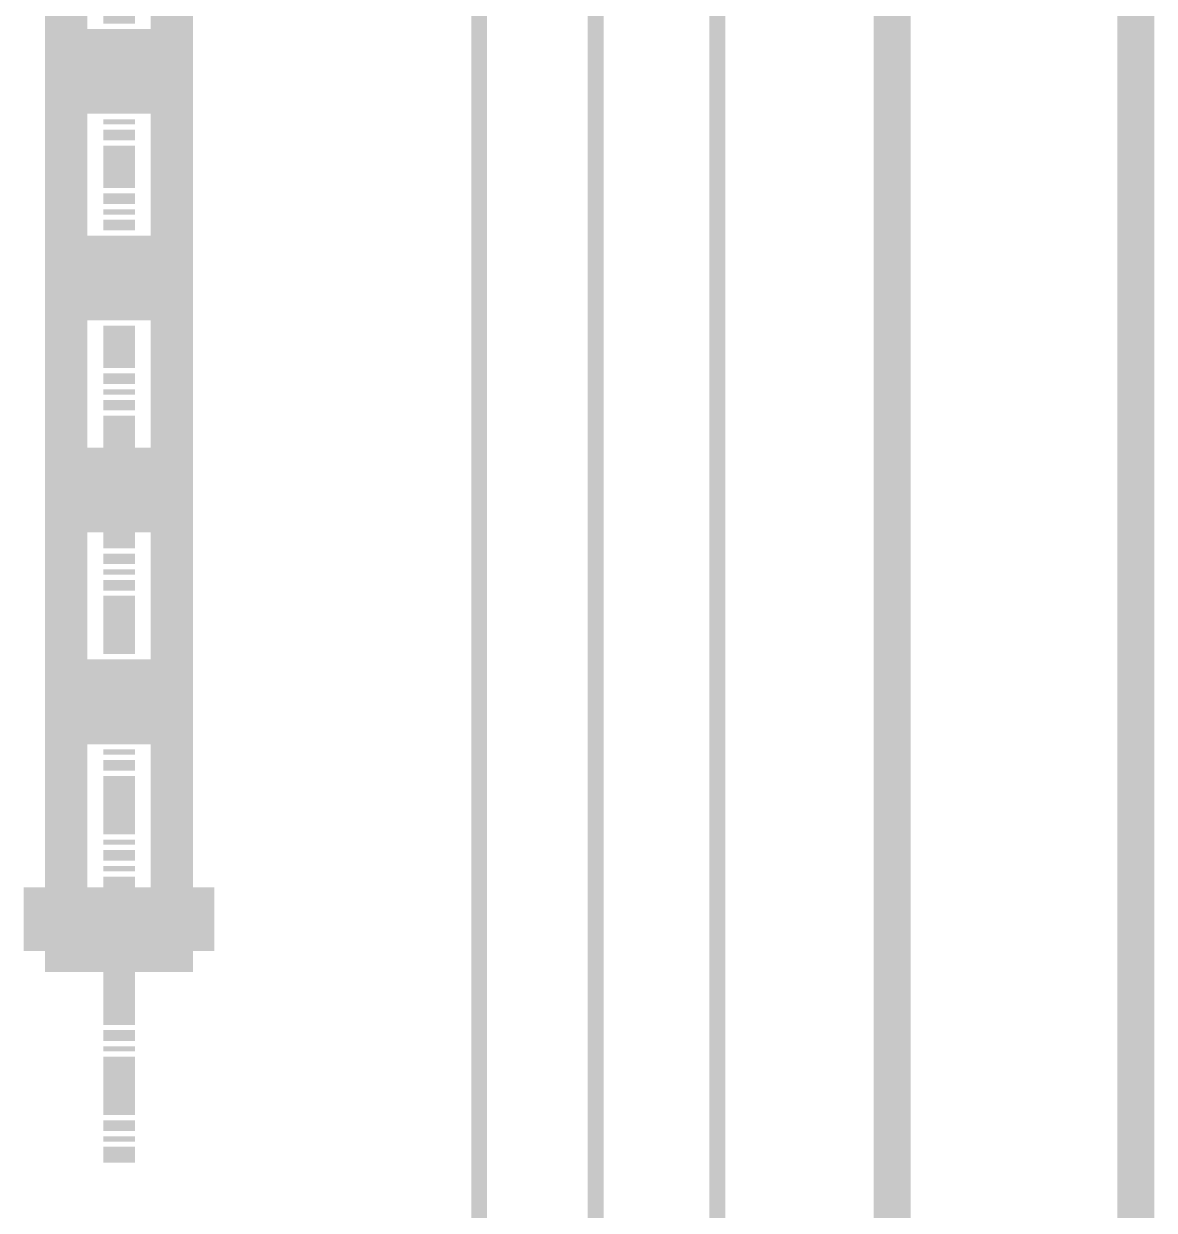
# Model space of a CAD drawing. Extents: x 0.4 to 11.4, y 0.4 to 16.2.
# Drawn here: x 4.5328 to 4.8886, y 8.1761 to 8.5495 of the extents above; entities that cross this region are included whole.
import ezdxf

# ---------------------------------------------------------------- set-up
doc = ezdxf.new("R2010")
doc.units = 0
doc.header["$MEASUREMENT"] = 0

msp = doc.modelspace()

# ---------------------------------------------------------------- linework, layer by layer
at = {"color": 0}
for points, const_width in [([(4.8061, 12.6895), (4.8061, 4.64947)], 0.01167), ([(4.88276, 12.6694), (4.88276, 4.63113)], 0.01167), ([(4.67611, 5.46446), (4.67611, 12.4094)], 0.005), ([(4.71278, 5.46446), (4.71278, 12.4094)], 0.005), ([(4.75108, 12.4078), (4.75108, 5.47775)], 0.005), ([(4.54611, 8.27111), (4.54611, 8.90608)], 0.01333), ([(4.57943, 8.27111), (4.57943, 8.62278)], 0.01333), ([(4.56278, 8.55279), (4.56278, 8.55111), (4.56278, 8.54943)], 0.01), ([(4.56278, 8.54779), (4.56278, 8.54611)], 0.01), ([(4.56278, 8.54443), (4.56278, 8.54275), (4.56278, 8.54113)], 0.01), ([(4.54611, 8.52778), (4.57943, 8.52778), (4.57943, 8.54113)], 0.01333), ([(4.54611, 8.54113), (4.57943, 8.54113)], 0.01333), ([(4.56278, 8.53944), (4.56278, 8.53776), (4.56278, 8.53614), (4.56278, 8.53444)], 0.01), ([(4.54943, 8.53444), (4.54779, 8.53444)], 0.01), ([(4.55447, 8.53444), (4.55279, 8.53444), (4.55111, 8.53444)], 0.01), ([(4.55778, 8.53444), (4.5561, 8.53444)], 0.01), ([(4.56446, 8.53444), (4.56278, 8.53444), (4.56108, 8.53444), (4.55946, 8.53444), (4.55778, 8.53444)], 0.01), ([(4.56278, 8.53444), (4.56278, 8.53276), (4.56278, 8.53108), (4.56278, 8.52946), (4.56278, 8.52778)], 0.01), ([(4.56944, 8.53444), (4.56776, 8.53444), (4.56614, 8.53444), (4.56446, 8.53444)], 0.01), ([(4.57443, 8.53444), (4.57275, 8.53444), (4.57113, 8.53444)], 0.01), ([(4.57781, 8.53444), (4.57611, 8.53444)], 0.01), ([(4.56278, 8.52778), (4.56278, 8.5261)], 0.01), ([(4.56278, 8.52447), (4.56278, 8.52279), (4.56278, 8.52111)], 0.01), ([(4.56278, 8.51942), (4.56278, 8.51779)], 0.01), ([(4.56278, 8.51611), (4.56278, 8.51443), (4.56278, 8.51281)], 0.01), ([(4.56278, 8.51113), (4.56278, 8.50944), (4.56278, 8.50776), (4.56278, 8.50612)], 0.01), ([(4.56278, 8.50612), (4.56278, 8.50444), (4.56278, 8.50276), (4.56278, 8.50108), (4.56278, 8.49946)], 0.01), ([(4.56278, 8.49946), (4.56278, 8.49778)], 0.01), ([(4.56278, 8.4961), (4.56278, 8.49447), (4.56278, 8.49278)], 0.01), ([(4.56278, 8.4911), (4.56278, 8.48942)], 0.01), ([(4.56278, 8.48779), (4.56278, 8.48611), (4.56278, 8.48443)], 0.01), ([(4.56278, 8.48281), (4.56278, 8.48112), (4.56278, 8.47944), (4.56278, 8.47775)], 0.01), ([(4.54611, 8.47613), (4.57943, 8.47613), (4.57943, 8.46278)], 0.01333), ([(4.56278, 8.47775), (4.56278, 8.47613), (4.56278, 8.47444), (4.56278, 8.47276), (4.56278, 8.47114)], 0.01), ([(4.54779, 8.46946), (4.54611, 8.46946)], 0.01), ([(4.55279, 8.46946), (4.55111, 8.46946), (4.54943, 8.46946)], 0.01), ([(4.5561, 8.46946), (4.55447, 8.46946)], 0.01), ([(4.56278, 8.46946), (4.56108, 8.46946), (4.55946, 8.46946), (4.55778, 8.46946), (4.5561, 8.46946)], 0.01), ([(4.56278, 8.47114), (4.56278, 8.46946)], 0.01), ([(4.56776, 8.46946), (4.56614, 8.46946), (4.56446, 8.46946), (4.56278, 8.46946)], 0.01), ([(4.57275, 8.46946), (4.57113, 8.46946), (4.56944, 8.46946)], 0.01), ([(4.57611, 8.46946), (4.57443, 8.46946)], 0.01), ([(4.57943, 8.46946), (4.57781, 8.46946)], 0.01), ([(4.56278, 8.46778), (4.56278, 8.4661), (4.56278, 8.46446)], 0.01), ([(4.54611, 8.46278), (4.57943, 8.46278)], 0.01333), ([(4.56278, 8.46278), (4.56278, 8.4611)], 0.01), ([(4.56278, 8.45942), (4.56278, 8.45779), (4.56278, 8.45611)], 0.01), ([(4.56278, 8.45443), (4.56278, 8.45281), (4.56278, 8.45111), (4.56278, 8.44943)], 0.01), ([(4.56278, 8.44943), (4.56278, 8.44775), (4.56278, 8.44612), (4.56278, 8.44444), (4.56278, 8.44276)], 0.01), ([(4.56278, 8.44276), (4.56278, 8.44114)], 0.01), ([(4.56278, 8.43946), (4.56278, 8.43778), (4.56278, 8.43608)], 0.01), ([(4.56278, 8.43446), (4.56278, 8.43278)], 0.01), ([(4.56278, 8.4311), (4.56278, 8.42947), (4.56278, 8.42779)], 0.01), ([(4.56278, 8.42611), (4.56278, 8.42443), (4.56278, 8.42279), (4.56278, 8.42111)], 0.01), ([(4.56278, 8.42111), (4.56278, 8.41943), (4.56278, 8.41775), (4.56278, 8.41613), (4.56278, 8.41444)], 0.01), ([(4.56278, 8.41444), (4.56278, 8.41276)], 0.01), ([(4.54611, 8.40944), (4.57943, 8.40944), (4.57943, 8.39611)], 0.01333), ([(4.56278, 8.41114), (4.56278, 8.40944), (4.56278, 8.40776)], 0.01), ([(4.56278, 8.40608), (4.56278, 8.40446)], 0.01), ([(4.54779, 8.40278), (4.54611, 8.40278)], 0.01), ([(4.55279, 8.40278), (4.55111, 8.40278), (4.54943, 8.40278), (4.54779, 8.40278)], 0.01), ([(4.5561, 8.40278), (4.55447, 8.40278)], 0.01), ([(4.56108, 8.40278), (4.55946, 8.40278), (4.55778, 8.40278)], 0.01), ([(4.56278, 8.40278), (4.56278, 8.4011), (4.56278, 8.39947)], 0.01), ([(4.56446, 8.40278), (4.56278, 8.40278)], 0.01), ([(4.57113, 8.40278), (4.56944, 8.40278), (4.56776, 8.40278), (4.56614, 8.40278), (4.56446, 8.40278)], 0.01), ([(4.57611, 8.40278), (4.57443, 8.40278), (4.57275, 8.40278), (4.57113, 8.40278)], 0.01), ([(4.57943, 8.40278), (4.57781, 8.40278)], 0.01), ([(4.54611, 8.39611), (4.57943, 8.39611)], 0.01333), ([(4.56278, 8.39779), (4.56278, 8.39611), (4.56278, 8.39442), (4.56278, 8.39279)], 0.01), ([(4.56278, 8.39279), (4.56278, 8.39111), (4.56278, 8.38943), (4.56278, 8.38781), (4.56278, 8.38613)], 0.01), ([(4.56278, 8.38613), (4.56278, 8.38444)], 0.01), ([(4.56278, 8.38276), (4.56278, 8.38112), (4.56278, 8.37944)], 0.01), ([(4.56278, 8.37776), (4.56278, 8.37608)], 0.01), ([(4.56278, 8.37446), (4.56278, 8.37278), (4.56278, 8.3711)], 0.01), ([(4.56278, 8.36947), (4.56278, 8.36778), (4.56278, 8.3661), (4.56278, 8.36442)], 0.01), ([(4.56278, 8.36442), (4.56278, 8.36279), (4.56278, 8.36111), (4.56278, 8.35943), (4.56278, 8.35781)], 0.01), ([(4.56278, 8.35781), (4.56278, 8.35612), (4.56278, 8.35444), (4.56278, 8.35275), (4.56278, 8.35113)], 0.01), ([(4.56278, 8.34944), (4.56278, 8.34776)], 0.01), ([(4.56278, 8.34614), (4.56278, 8.34446), (4.56278, 8.34278)], 0.01), ([(4.54611, 8.34278), (4.57943, 8.34278), (4.57943, 8.32943)], 0.01333), ([(4.56278, 8.3411), (4.56278, 8.33946), (4.56278, 8.33778), (4.56278, 8.3361)], 0.01), ([(4.54943, 8.3361), (4.54779, 8.3361), (4.54611, 8.3361)], 0.01), ([(4.55279, 8.3361), (4.55111, 8.3361)], 0.01), ([(4.55946, 8.3361), (4.55778, 8.3361), (4.5561, 8.3361), (4.55447, 8.3361), (4.55279, 8.3361)], 0.01), ([(4.56446, 8.3361), (4.56278, 8.3361), (4.56108, 8.3361), (4.55946, 8.3361)], 0.01), ([(4.56278, 8.3361), (4.56278, 8.33442), (4.56278, 8.33279), (4.56278, 8.33111), (4.56278, 8.32943)], 0.01), ([(4.56944, 8.3361), (4.56776, 8.3361), (4.56614, 8.3361)], 0.01), ([(4.57275, 8.3361), (4.57113, 8.3361)], 0.01), ([(4.57781, 8.3361), (4.57611, 8.3361), (4.57443, 8.3361)], 0.01), ([(4.54611, 8.32943), (4.57943, 8.32943)], 0.01333), ([(4.56278, 8.32943), (4.56278, 8.32781), (4.56278, 8.32611), (4.56278, 8.32443), (4.56278, 8.32275)], 0.01), ([(4.56278, 8.32112), (4.56278, 8.31944)], 0.01), ([(4.56278, 8.31776), (4.56278, 8.31614), (4.56278, 8.31446)], 0.01), ([(4.56278, 8.31278), (4.56278, 8.31108), (4.56278, 8.30946), (4.56278, 8.30778)], 0.01), ([(4.56278, 8.30778), (4.56278, 8.3061), (4.56278, 8.30447), (4.56278, 8.30279), (4.56278, 8.30111)], 0.01), ([(4.56278, 8.30111), (4.56278, 8.29943), (4.56278, 8.29779), (4.56278, 8.29611), (4.56278, 8.29443)], 0.01), ([(4.56278, 8.29275), (4.56278, 8.29113)], 0.01), ([(4.56278, 8.28944), (4.56278, 8.28776), (4.56278, 8.28614)], 0.01), ([(4.56278, 8.28444), (4.56278, 8.28276)], 0.01), ([(4.56278, 8.28108), (4.56278, 8.27946), (4.56278, 8.27778), (4.56278, 8.2761)], 0.01), ([(4.56278, 8.2761), (4.56278, 8.27447), (4.56278, 8.27279), (4.56278, 8.27111), (4.56278, 8.26942)], 0.01), ([(4.5861, 8.25776), (4.5861, 8.27111), (4.53944, 8.27111), (4.53944, 8.25776)], 0.01333), ([(4.56278, 8.26942), (4.56278, 8.26779), (4.56278, 8.26611)], 0.01), ([(4.56278, 8.26443), (4.56278, 8.26281)], 0.01), ([(4.56278, 8.26113), (4.56278, 8.25944), (4.56278, 8.25776)], 0.01), ([(4.5861, 8.25776), (4.53944, 8.25776)], 0.01333), ([(4.56278, 8.25612), (4.56278, 8.25444)], 0.01), ([(4.56278, 8.25276), (4.56278, 8.25108), (4.56278, 8.24946), (4.56278, 8.24778)], 0.01), ([(4.56278, 8.24778), (4.56278, 8.2461), (4.56278, 8.24447), (4.56278, 8.24278), (4.56278, 8.2411)], 0.01), ([(4.56278, 8.2411), (4.56278, 8.23942), (4.56278, 8.23779), (4.56278, 8.23611), (4.56278, 8.23443)], 0.01), ([(4.56278, 8.23281), (4.56278, 8.23112), (4.56278, 8.22944)], 0.01), ([(4.56278, 8.22775), (4.56278, 8.22613)], 0.01), ([(4.56278, 8.22444), (4.56278, 8.22276), (4.56278, 8.22114), (4.56278, 8.21946)], 0.01), ([(4.56278, 8.21946), (4.56278, 8.21778), (4.56278, 8.2161), (4.56278, 8.21446), (4.56278, 8.21278)], 0.01), ([(4.56278, 8.21278), (4.56278, 8.2111), (4.56278, 8.20942), (4.56278, 8.20779), (4.56278, 8.20611)], 0.01), ([(4.56278, 8.20443), (4.56278, 8.20281), (4.56278, 8.20111)], 0.01), ([(4.56278, 8.19943), (4.56278, 8.19775)], 0.01), ([(4.56278, 8.19612), (4.56278, 8.19444), (4.56278, 8.19276), (4.56278, 8.19114)], 0.01)]:
    msp.add_lwpolyline(points, dxfattribs=dict(at, const_width=const_width))
for points, const_width in [([(4.56944, 8.53526), (4.56944, 8.53674), (4.56506, 8.54113), (4.56358, 8.54113), (4.56218, 8.54113), (4.55778, 8.53674), (4.55778, 8.53526), (4.55778, 8.53386), (4.56218, 8.52946), (4.56358, 8.52946), (4.56506, 8.52946), (4.56944, 8.53386), (4.56944, 8.53526)], 0.005), ([(4.54611, 8.53444), (4.54611, 8.53444)], 0.01), ([(4.55778, 8.53444), (4.55778, 8.53444)], 0.01), ([(4.56278, 8.53444), (4.56278, 8.53444)], 0.01), ([(4.56446, 8.53444), (4.56446, 8.53444)], 0.01), ([(4.57781, 8.53444), (4.57781, 8.53444)], 0.01), ([(4.57943, 8.53444), (4.57943, 8.53444)], 0.01), ([(4.56278, 8.52778), (4.56278, 8.52778)], 0.01), ([(4.56278, 8.50612), (4.56278, 8.50612)], 0.01), ([(4.56278, 8.49946), (4.56278, 8.49946)], 0.01), ([(4.56278, 8.47775), (4.56278, 8.47775)], 0.01), ([(4.56944, 8.47026), (4.56944, 8.47174), (4.56506, 8.47613), (4.56358, 8.47613), (4.56218, 8.47613), (4.55778, 8.47174), (4.55778, 8.47026), (4.55778, 8.46886), (4.56218, 8.46446), (4.56358, 8.46446), (4.56506, 8.46446), (4.56944, 8.46886), (4.56944, 8.47026)], 0.005), ([(4.5561, 8.46946), (4.5561, 8.46946)], 0.01), ([(4.56278, 8.47114), (4.56278, 8.47114)], 0.01), ([(4.56278, 8.46946), (4.56278, 8.46946)], 0.01), ([(4.57943, 8.46946), (4.57943, 8.46946)], 0.01), ([(4.56278, 8.44943), (4.56278, 8.44943)], 0.01), ([(4.56278, 8.44276), (4.56278, 8.44276)], 0.01), ([(4.56278, 8.42111), (4.56278, 8.42111)], 0.01), ([(4.56278, 8.41444), (4.56278, 8.41444)], 0.01), ([(4.56944, 8.4036), (4.56944, 8.40506), (4.56506, 8.40944), (4.56358, 8.40944), (4.56218, 8.40944), (4.55778, 8.40506), (4.55778, 8.4036), (4.55778, 8.40218), (4.56218, 8.39779), (4.56358, 8.39779), (4.56506, 8.39779), (4.56944, 8.40218), (4.56944, 8.4036)], 0.005), ([(4.54779, 8.40278), (4.54779, 8.40278)], 0.01), ([(4.56446, 8.40278), (4.56446, 8.40278)], 0.01), ([(4.57113, 8.40278), (4.57113, 8.40278)], 0.01), ([(4.57943, 8.40278), (4.57943, 8.40278)], 0.01), ([(4.56278, 8.39279), (4.56278, 8.39279)], 0.01), ([(4.56278, 8.38613), (4.56278, 8.38613)], 0.01), ([(4.56278, 8.36442), (4.56278, 8.36442)], 0.01), ([(4.56278, 8.35781), (4.56278, 8.35781)], 0.01), ([(4.56278, 8.35113), (4.56278, 8.35113)], 0.01), ([(4.56278, 8.34944), (4.56278, 8.34944)], 0.01), ([(4.56944, 8.33697), (4.56944, 8.33843), (4.56506, 8.34278), (4.56358, 8.34278), (4.56218, 8.34278), (4.55778, 8.33843), (4.55778, 8.33697), (4.55778, 8.3355), (4.56218, 8.33111), (4.56358, 8.33111), (4.56506, 8.33111), (4.56944, 8.3355), (4.56944, 8.33697)], 0.005), ([(4.55279, 8.3361), (4.55279, 8.3361)], 0.01), ([(4.55946, 8.3361), (4.55946, 8.3361)], 0.01), ([(4.56278, 8.3361), (4.56278, 8.3361)], 0.01), ([(4.57781, 8.3361), (4.57781, 8.3361)], 0.01), ([(4.57943, 8.3361), (4.57943, 8.3361)], 0.01), ([(4.56278, 8.32943), (4.56278, 8.32943)], 0.01), ([(4.56278, 8.32275), (4.56278, 8.32275)], 0.01), ([(4.56278, 8.32112), (4.56278, 8.32112)], 0.01), ([(4.56278, 8.30778), (4.56278, 8.30778)], 0.01), ([(4.56278, 8.30111), (4.56278, 8.30111)], 0.01), ([(4.56278, 8.29443), (4.56278, 8.29443)], 0.01), ([(4.56278, 8.29275), (4.56278, 8.29275)], 0.01), ([(4.56278, 8.2761), (4.56278, 8.2761)], 0.01), ([(4.56278, 8.26942), (4.56278, 8.26942)], 0.01), ([(4.56278, 8.24778), (4.56278, 8.24778)], 0.01), ([(4.56278, 8.2411), (4.56278, 8.2411)], 0.01), ([(4.56278, 8.23443), (4.56278, 8.23443)], 0.01), ([(4.56278, 8.23281), (4.56278, 8.23281)], 0.01), ([(4.56278, 8.21946), (4.56278, 8.21946)], 0.01), ([(4.56278, 8.21278), (4.56278, 8.21278)], 0.01), ([(4.56278, 8.20611), (4.56278, 8.20611)], 0.01), ([(4.56278, 8.20443), (4.56278, 8.20443)], 0.01)]:
    msp.add_lwpolyline(points, close=True, dxfattribs=dict(at, const_width=const_width))

doc.saveas('drawing.dxf')
